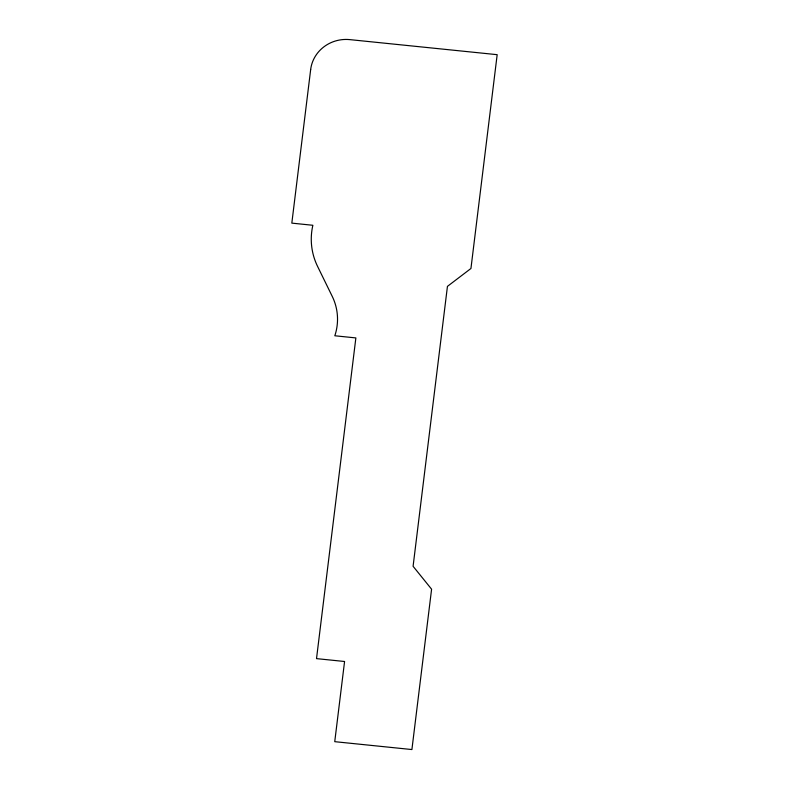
<?xml version="1.0" encoding="UTF-8"?>
<svg xmlns="http://www.w3.org/2000/svg" width="789" height="789" viewBox="0 0 789 789"><rect width="100%" height="100%" fill="white"/><g stroke="black" fill="none" stroke-linecap="round" stroke-linejoin="round"><path stroke-width="1.18" d="M310.679 69.462L291.822 223.129L312.868 225.279A68.091 64.718 -5.4 0 0 317.572 266.386L332.218 296.329A57.331 54.49 -5.4 0 1 334.822 335.769L355.869 337.919L316.517 658.628L344.576 661.488L334.743 741.67L411.907 749.55L431.593 589.196L413.091 566.285L447.442 286.377L470.944 268.487L497.178 54.678L349.852 39.628A35.327 33.582 -5.4 0 0 310.679 69.462"/></g></svg>
